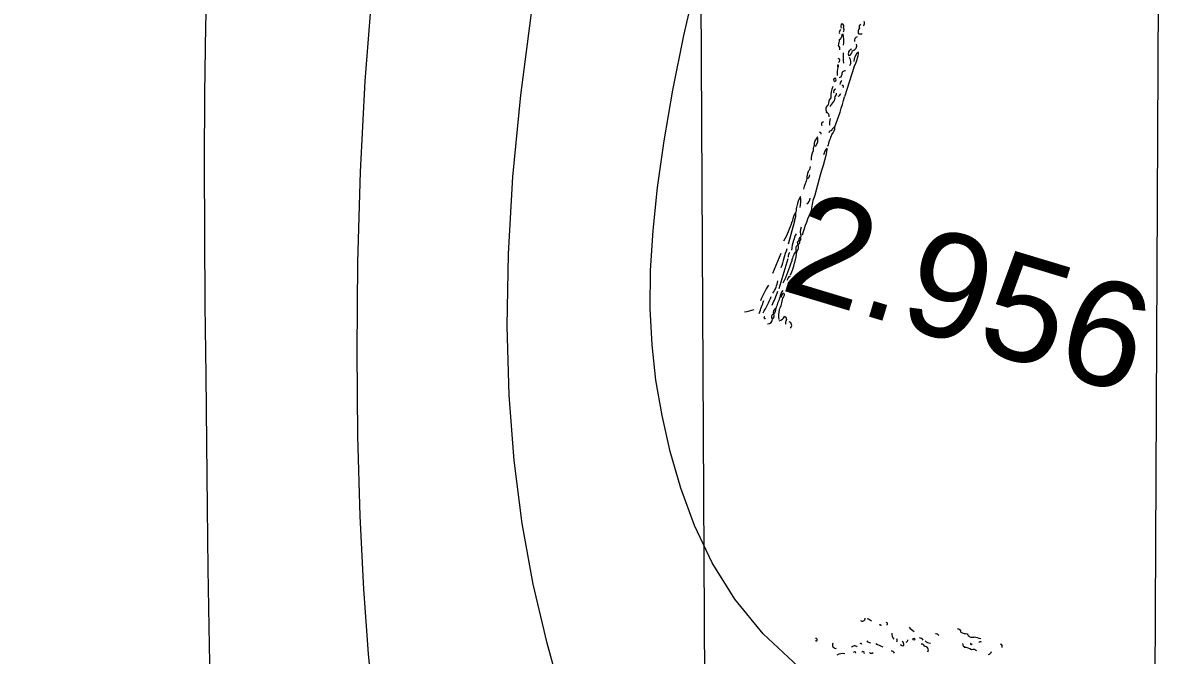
# Model space of a CAD drawing. Header units: millimetres. Extents: x -24439 to 198341, y -52871 to 149926.
# Drawn here: x 140921 to 147438, y 41560 to 45171 of the extents above; entities that cross this region are included whole.
import ezdxf

# ---------------------------------------------------------------- set-up
doc = ezdxf.new("R2010")
doc.units = ezdxf.units.MM
doc.linetypes.add('NET VAN', pattern=[1.06, 0.53, -0.53])
for name, color, linetype, lineweight in [('A-DETL-GENF-2', 9, 'NET VAN', 9), ('G-IMPT-1', 9, 'Continuous', 9), ('G-IMPT-6', 7, 'Continuous', 9)]:
    doc.layers.add(name, color=color, linetype=linetype, lineweight=lineweight)
doc.styles.add('Arial_1', font='arial_0.ttf', dxfattribs={"height": 600})

# ---------------------------------------------------------------- blocks, each defined once
blk = doc.blocks.new('NCV_TKCS_251209_TONG THE HIEN TRANG SAN DUONG - NCV_TKCS_HIEN TRANG_251209a_dwg_CX-1613001-TKCS_MB ĐỊNH VỊ CAO ĐỘ THIẾT KẾ')
at = {"layer": 'G-IMPT-1'}
for p, q in [((98, 2569), (93, 2268)), ((-21, 997), (-15, 772)), ((-58, 666), (-79, 461)), ((21, 636), (21, 336))]:
    blk.add_line(p, q, dxfattribs=at)
blk.add_circle((-788, 6828), 9.72, dxfattribs=at)
for centre, radius, start, end in [((-406, 7015), 28.5, 11.551, 113.1588), ((-355, 7150), 131, 259.907, 287.029), ((-276, 7053), 49.6, 214.775, 307.279), ((-196, 6409), 606, 88.4214, 94.7615), ((-172, 6976), 13.2, 56.085, 188.855), ((18, 7000), 20.6, 348.835, 101.1636), ((-1318, 6879), 29.3, 252.298, 14.762), ((-1258, 6826), 59.6, 55.747, 100.7172), ((-1133, 6858), 10.5, 6.339, 163.2699), ((-1080, 6894), 10.9, 301.385, 120.5422), ((-781, 7032), 135, 232.086, 259.305), ((-732, 6807), 48.9, 52.34, 100.8761), ((-641, 6917), 81.8, 240.65, 279.786), ((-599, 6875), 62.6, 64.409, 97.6458), ((-273, 6949), 64.8, 204.793, 241.512), ((-271, 6798), 99.4, 67.659, 109.327), ((-252, 6945), 7.86, 155.489, 10.258), ((-205, 6854), 46.3, 61.258, 127.2143), ((-95, 6931), 47.8, 304.847, 359.861), ((-938, 6834), 68.1, 189.101, 240.29), ((-957, 6768), 20.9, 325.345, 49.843), ((-880, 6762), 24.6, 223.746, 309.893), ((-898, 6743), 33.7, 1.2059, 73.604), ((-862, 6799), 21.9, 301.129, 19.563), ((-698, 6777), 29, 25.707, 108.6257), ((-657, 6762), 31.3, 341.801, 118.5875), ((-1260, 6633), 11.4, 20.151, 149.4583), ((-1189, 6718), 43.6, 234.981, 288.758), ((-1005, 7317), 644, 259.436, 265.952), ((-952, 6630), 29.9, 32.734, 113.8693), ((-1679, 6555), 12.1, 243.662, 126.7256), ((-1485, 6561), 32, 162.574, 300.105), ((-1301, 6567), 38.3, 60.915, 157.1357), ((-1291, 6541), 10.3, 354.807, 174.8074), ((-1214, 6563), 13.1, 352.604, 179.2281), ((-1146, 6613), 30.3, 247.626, 321.861), ((-1374, 6410), 94.8, 92.1328, 139.7512), ((58, 2955), 24.9, 134.496, 231.229), ((96, 2911), 59.4, 154.949, 209.001), ((26, 2982), 48.6, 342.588, 32.943), ((-97, 2911), 39.7, 154.507, 220.356), ((-97, 2849), 35.6, 142.285, 212.511), ((-142, 2897), 37.3, 354.116, 63.506), ((-154, 2810), 57.5, 323.065, 21.746), ((-122, 2870), 28.3, 329.21, 53.41), ((-305, 2709), 248, 5.939, 31.544), ((66, 2818), 39.3, 124.083, 206.849), ((44, 2982), 99.6, 270.321, 292.299), ((-250, 2733), 148, 354.217, 16.837), ((-117, 2682), 38.6, 0.691, 68.071), ((53, 2685), 45.8, 126.355, 224.374), ((19, 2755), 47.5, 302.397, 31.853), ((446, 2782), 500, 193.592, 204.675), ((-30, 2696), 69.9, 322.259, 12.292), ((-3, 2586), 62.1, 344.358, 57.093), ((195, 2649), 117, 146.143, 196.69), ((-252, 2642), 358, 348.292, 11.708), ((-67, 2581), 19.9, 308.449, 97.2177), ((-44, 2532), 12.4, 133.211, 247.4), ((-57, 2530), 12.5, 313.807, 66.8039), ((245, 2543), 294, 184.288, 199.902), ((37, 2476), 32.6, 103.298, 210.839), ((-36, 2396), 18.1, 106.305, 265.713), ((-52, 2393), 22.8, 330.077, 62.701), ((-14, 2452), 23.6, 288.614, 18.256), ((58, 2382), 42.2, 140.168, 199.223), ((146, 2298), 190, 169.869, 203.664), ((5, 2292), 26.1, 119.781, 224.69), ((-1, 2291), 50.8, 314.876, 357.199), ((47, 2356), 10.6, 322.125, 142.1245), ((54, 2181), 92.1, 153.818, 200.31), ((-192, 2234), 203, 331.781, 349.147), ((-22, 2263), 34.9, 321.901, 26.677), ((-32, 2217), 44.6, 330.861, 33.72), ((-2960, 2155), 3055, 356.464, 2.121), ((2, 2116), 47.3, 136.431, 226.751), ((-24, 2044), 30.8, 0.641, 102.0387), ((-19, 1960), 24.1, 116.895, 226.846), ((164, 2025), 141, 177.491, 203.118), ((117, 1925), 50.1, 123.542, 183.327), ((-11, 1938), 104, 332.795, 16.061), ((-31, 1863), 14.1, 5.542, 117.2388), ((69, 1902), 19.9, 97.579, 193.032), ((724, 1800), 649, 172.004, 182.711), ((66, 1775), 122, 152.958, 197.894), ((-141, 1773), 114, 340.841, 30.358), ((242, 1681), 181, 156.593, 180.223), ((-127, 1690), 213, 357.842, 17.15), ((32, 1725), 83.2, 171.643, 205.849), ((115, 1653), 162, 167.161, 199.846), ((10547, 1684), 10462, 180.011, 182.162), ((-105, 1525), 81.6, 330.607, 9.829), ((88, 1469), 123, 172.629, 203.631), ((1460, 1340), 1487, 176.951, 181.039), ((-44, 1450), 36.3, 302.161, 19.481), ((171, 1174), 214, 162.523, 188.68), ((-258, 1127), 250, 2.095, 26.466), ((0, 1231), 60.5, 314.899, 17.847), ((493, 1243), 403, 173.462, 193.969), ((36, 1129), 78.7, 170.471, 209.778), ((2252, 892), 2165, 173.276, 180.04), ((-965, 990), 924, 347.378, 359.941), ((160, 1021), 204, 162.013, 189.018), ((-229, 1011), 209, 356.236, 20.706), ((335, 836), 312, 170.566, 183.246), ((167, 947), 112, 173.231, 218.996), ((336, 795), 313, 175.738, 193.231), ((82, 815), 19.7, 126.394, 263.093), ((98, 762), 34.8, 124.794, 231.388), ((95, 846), 28.3, 126.59, 210.79), ((60, 848), 27.3, 322.446, 48.974), ((39, 758), 50.5, 331.954, 39.467), ((59, 815), 27.5, 316.919, 37.056), ((4683, 583), 4700, 178.287, 180.579), ((54, 673), 40.1, 139.811, 211.04), ((297, 653), 236, 159.663, 186.804), ((-863, 586), 958, 354.644, 8.936), ((-1289, 616), 1352, 350.963, 0.387), ((141, 440), 68.7, 138.903, 184.227), ((633, 136), 746, 163.9708, 176.8958), ((-288, 368), 281, 341.766, 8.295), ((144, 288), 92.5, 150.908, 197.38), ((-1054, 338), 1031, 345.302, 354.966), ((-1457, 393), 1479, 351.277, 356.86), ((892, 148), 844, 172.3866, 179.9853), ((115, 279), 51.6, 139.483, 192.445), ((37, 291), 52.3, 328.933, 21.918), ((-283, 199), 371, 351.806, 10.013), ((-1297, 193), 1213, 353.648, 359.903), ((78, 117), 43.7, 134.341, 214.238), ((-3, 124), 56.4, 326.441, 25.931), ((282, 151), 199, 181.198, 207.447), ((-469, 544), 564, 295.1, 304.937), ((-28, 35), 7.54, 89.298, 0.702), ((-6, 36), 54.4, 293.731, 10.311), ((54, 70), 24.6, 113.273, 255.875), ((14, 67), 40.2, 329.054, 40.094), ((63, 121), 89.9, 304.037, 346.778), ((153, 76), 24.4, 342.45, 96.4946), ((201, 54), 28.5, 150.029, 222.652), ((206, 30), 34.5, 329.284, 90.2065)]:
    blk.add_arc(centre, radius, start, end, dxfattribs=at)
blk = doc.blocks.new('NCV_TKCS_251209_TONG THE HIEN TRANG SAN DUONG - NCV_TKCS_HIEN TRANG_251209a_dwg-1612995-TKCS_MB ĐỊNH VỊ CAO ĐỘ THIẾT KẾ')
at = {"layer": 'G-IMPT-1', "flags": 128}
for points in [[(563602851.8, 1145093282.1), (563604167, 1145089083), (563606454, 1145082119), (563614466, 1145054358), (563616073, 1145049661), (563620134, 1145037512), (563624300, 1145023443), (563630510, 1145001852), (563634991, 1144986784), (563635712.5, 1144984469.9)], [(563619792.9, 1145026749.7), (563619612.5, 1145027034.7), (563619440.2, 1145027334.7), (563619279.9, 1145027648.7), (563619132.1, 1145027979.1), (563618996.3, 1145028329.1), (563618872.3, 1145028701.8), (563618759.5, 1145029100.4), (563618657.7, 1145029528.3), (563618566.4, 1145029988.6), (563618485.2, 1145030484.4), (563618413.7, 1145031016.2), (563618350.8, 1145031572.5), (563618295.6, 1145032139.4), (563618246.9, 1145032702.5), (563618203.7, 1145033247.7), (563618165, 1145033760.8), (563618129.5, 1145034227.7), (563618096.4, 1145034634.2), (563618064.5, 1145034970.3), (563618032.5, 1145035243)], [(563633795.4, 1144983892.4), (563632842, 1144987228), (563628322, 1145001121), (563621443.2, 1145024145.7), (563617911.8, 1145035632.8), (563612430, 1145053330), (563609036.9, 1145064493.7), (563606296.8, 1145072376.5), (563601696, 1145088856), (563597882, 1145088677), (563595394.2, 1145091035.9)], [(563618772.8, 1145026391), (563618652.8, 1145026681.9), (563618521.3, 1145027027.4), (563618381.3, 1145027421.4), (563618236.7, 1145027855), (563618091.5, 1145028319.3), (563617949.5, 1145028805.5), (563617814.7, 1145029304.8), (563617691, 1145029808.2), (563617582.2, 1145030307), (563617491, 1145030794.1), (563617414.1, 1145031269), (563617347.3, 1145031733.2), (563617286, 1145032188.2), (563617225.7, 1145032635.3), (563617162.1, 1145033075.8), (563617090.6, 1145033511.4), (563617006.8, 1145033943.2), (563616907.7, 1145034371.7), (563616795.9, 1145034792.7)], [(563616631.3, 1145030203.1), (563616726.7, 1145029848.1), (563616832.4, 1145029476.6), (563616945.6, 1145029094.3), (563617063.7, 1145028706.8), (563617183.9, 1145028319.7), (563617303.5, 1145027938.6), (563617419.6, 1145027569.1), (563617530.1, 1145027216.1), (563617634.9, 1145026881.7), (563617734.3, 1145026567.1), (563617828.6, 1145026273.6)], [(563621024.5, 1145027321.3), (563620779.6, 1145027441.8), (563620567.5, 1145027585.5), (563620384.3, 1145027747), (563620226.3, 1145027921.2), (563620089.8, 1145028102.8), (563619971.1, 1145028286.7), (563619866.8, 1145028469.1), (563619775.3, 1145028652.3), (563619695.4, 1145028839.9), (563619625.8, 1145029035.7), (563619565.3, 1145029243.4), (563619512.8, 1145029466.6), (563619466.9, 1145029709.1), (563619426.4, 1145029974.6), (563619390.5, 1145030266.1), (563619360.2, 1145030584.3), (563619336.7, 1145030929.2)]]:
    blk.add_lwpolyline(points, dxfattribs=at)
at = {"xscale": 0.5999999999997676, "yscale": 0.5999999999997676, "zscale": 0.5999999999997676, "rotation": 0.0005022315763634679}
for p in [(563620284.2, 1145029152.1), (563622086.2, 1145023564.1)]:
    blk.add_blockref('NCV_TKCS_251209_TONG THE HIEN TRANG SAN DUONG - NCV_TKCS_HIEN TRANG_251209a_dwg_CX-1613001-TKCS_MB ĐỊNH VỊ CAO ĐỘ THIẾT KẾ', p, dxfattribs=at)
at = {"layer": 'G-IMPT-6', "insert": (563620294, 1145029951.2), "char_height": 600, "width": 2511.846, "attachment_point": 1, "line_spacing_factor": 0.941778, "style": 'Arial_1'}
blk.add_mtext('2.956', dxfattribs=at)
blk = doc.blocks.new('NCV_TKCS_251209_TONG THE HIEN TRANG SAN DUONG - NCV_TKCS_251209_TONG THE HIEN TRANG SAN DUONG-1605292-TKCS_MB ĐỊNH VỊ CAO ĐỘ THIẾT KẾ')
at = {"rotation": 343.2379237072182}
blk.add_blockref('NCV_TKCS_251209_TONG THE HIEN TRANG SAN DUONG - NCV_TKCS_HIEN TRANG_251209a_dwg-1612995-TKCS_MB ĐỊNH VỊ CAO ĐỘ THIẾT KẾ', (-869777547.7, -933796958.8), dxfattribs=at)

msp = doc.modelspace()

# ---------------------------------------------------------------- block references
at = {"layer": 'A-DETL-GENF-2'}
msp.add_blockref('NCV_TKCS_251209_TONG THE HIEN TRANG SAN DUONG - NCV_TKCS_251209_TONG THE HIEN TRANG SAN DUONG-1605292-TKCS_MB ĐỊNH VỊ CAO ĐỘ THIẾT KẾ', (26103.5, 9888.2), dxfattribs=at)

doc.saveas('drawing.dxf')
